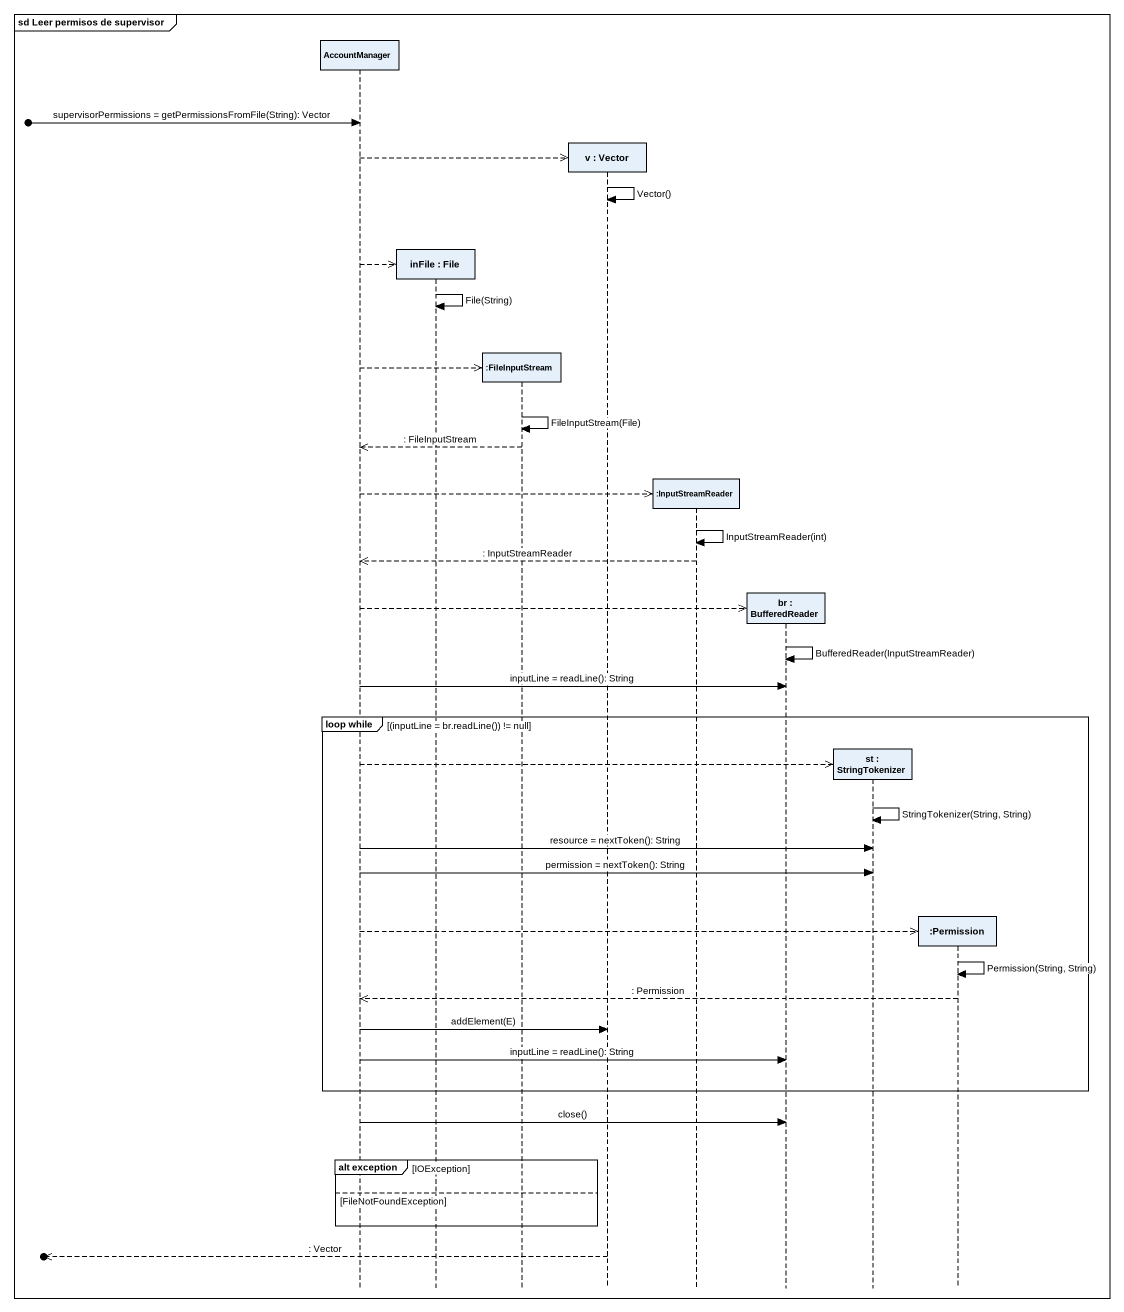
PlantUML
@startuml
mainframe sd Leer permisos de supervisor
hide footbox
participant AccountManager
participant "inFile : File" as inFile
participant ":FileInputStream" as FileInputStream
participant "v : Vector" as v
participant ":InputStreamReader" as InputStreamReader
participant "br : BufferedReader" as br
participant "st : StringTokenizer" as st
participant ":Permission" as Permission

[o-> AccountManager : supervisorPermissions = getPermissionsFromFile(String): Vector
AccountManager -->> v **
v -> v : Vector()
AccountManager -->> inFile **
inFile -> inFile : File(String)
AccountManager -->> FileInputStream **
FileInputStream -> FileInputStream : FileInputStream(File)
FileInputStream -->> AccountManager : : FileInputStream
AccountManager -->> InputStreamReader **
InputStreamReader -> InputStreamReader : InputStreamReader(int)
InputStreamReader -->> AccountManager : : InputStreamReader
AccountManager -->> br **
br -> br : BufferedReader(InputStreamReader)
AccountManager -> br : inputLine = readLine(): String
group loop while [(inputLine = br.readLine()) != null]
  AccountManager -->> st **
  st -> st : StringTokenizer(String, String)
  AccountManager -> st : resource = nextToken(): String
  AccountManager -> st : permission = nextToken(): String
  AccountManager -->> Permission **
  Permission -> Permission : Permission(String, String)
  Permission -->> AccountManager : : Permission
  AccountManager -> v : addElement(E)
  AccountManager -> br : inputLine = readLine(): String
end
AccountManager -> br : close()
group alt exception [IOException]
else FileNotFoundException
end
[o<<-- v : : Vector
@enduml
